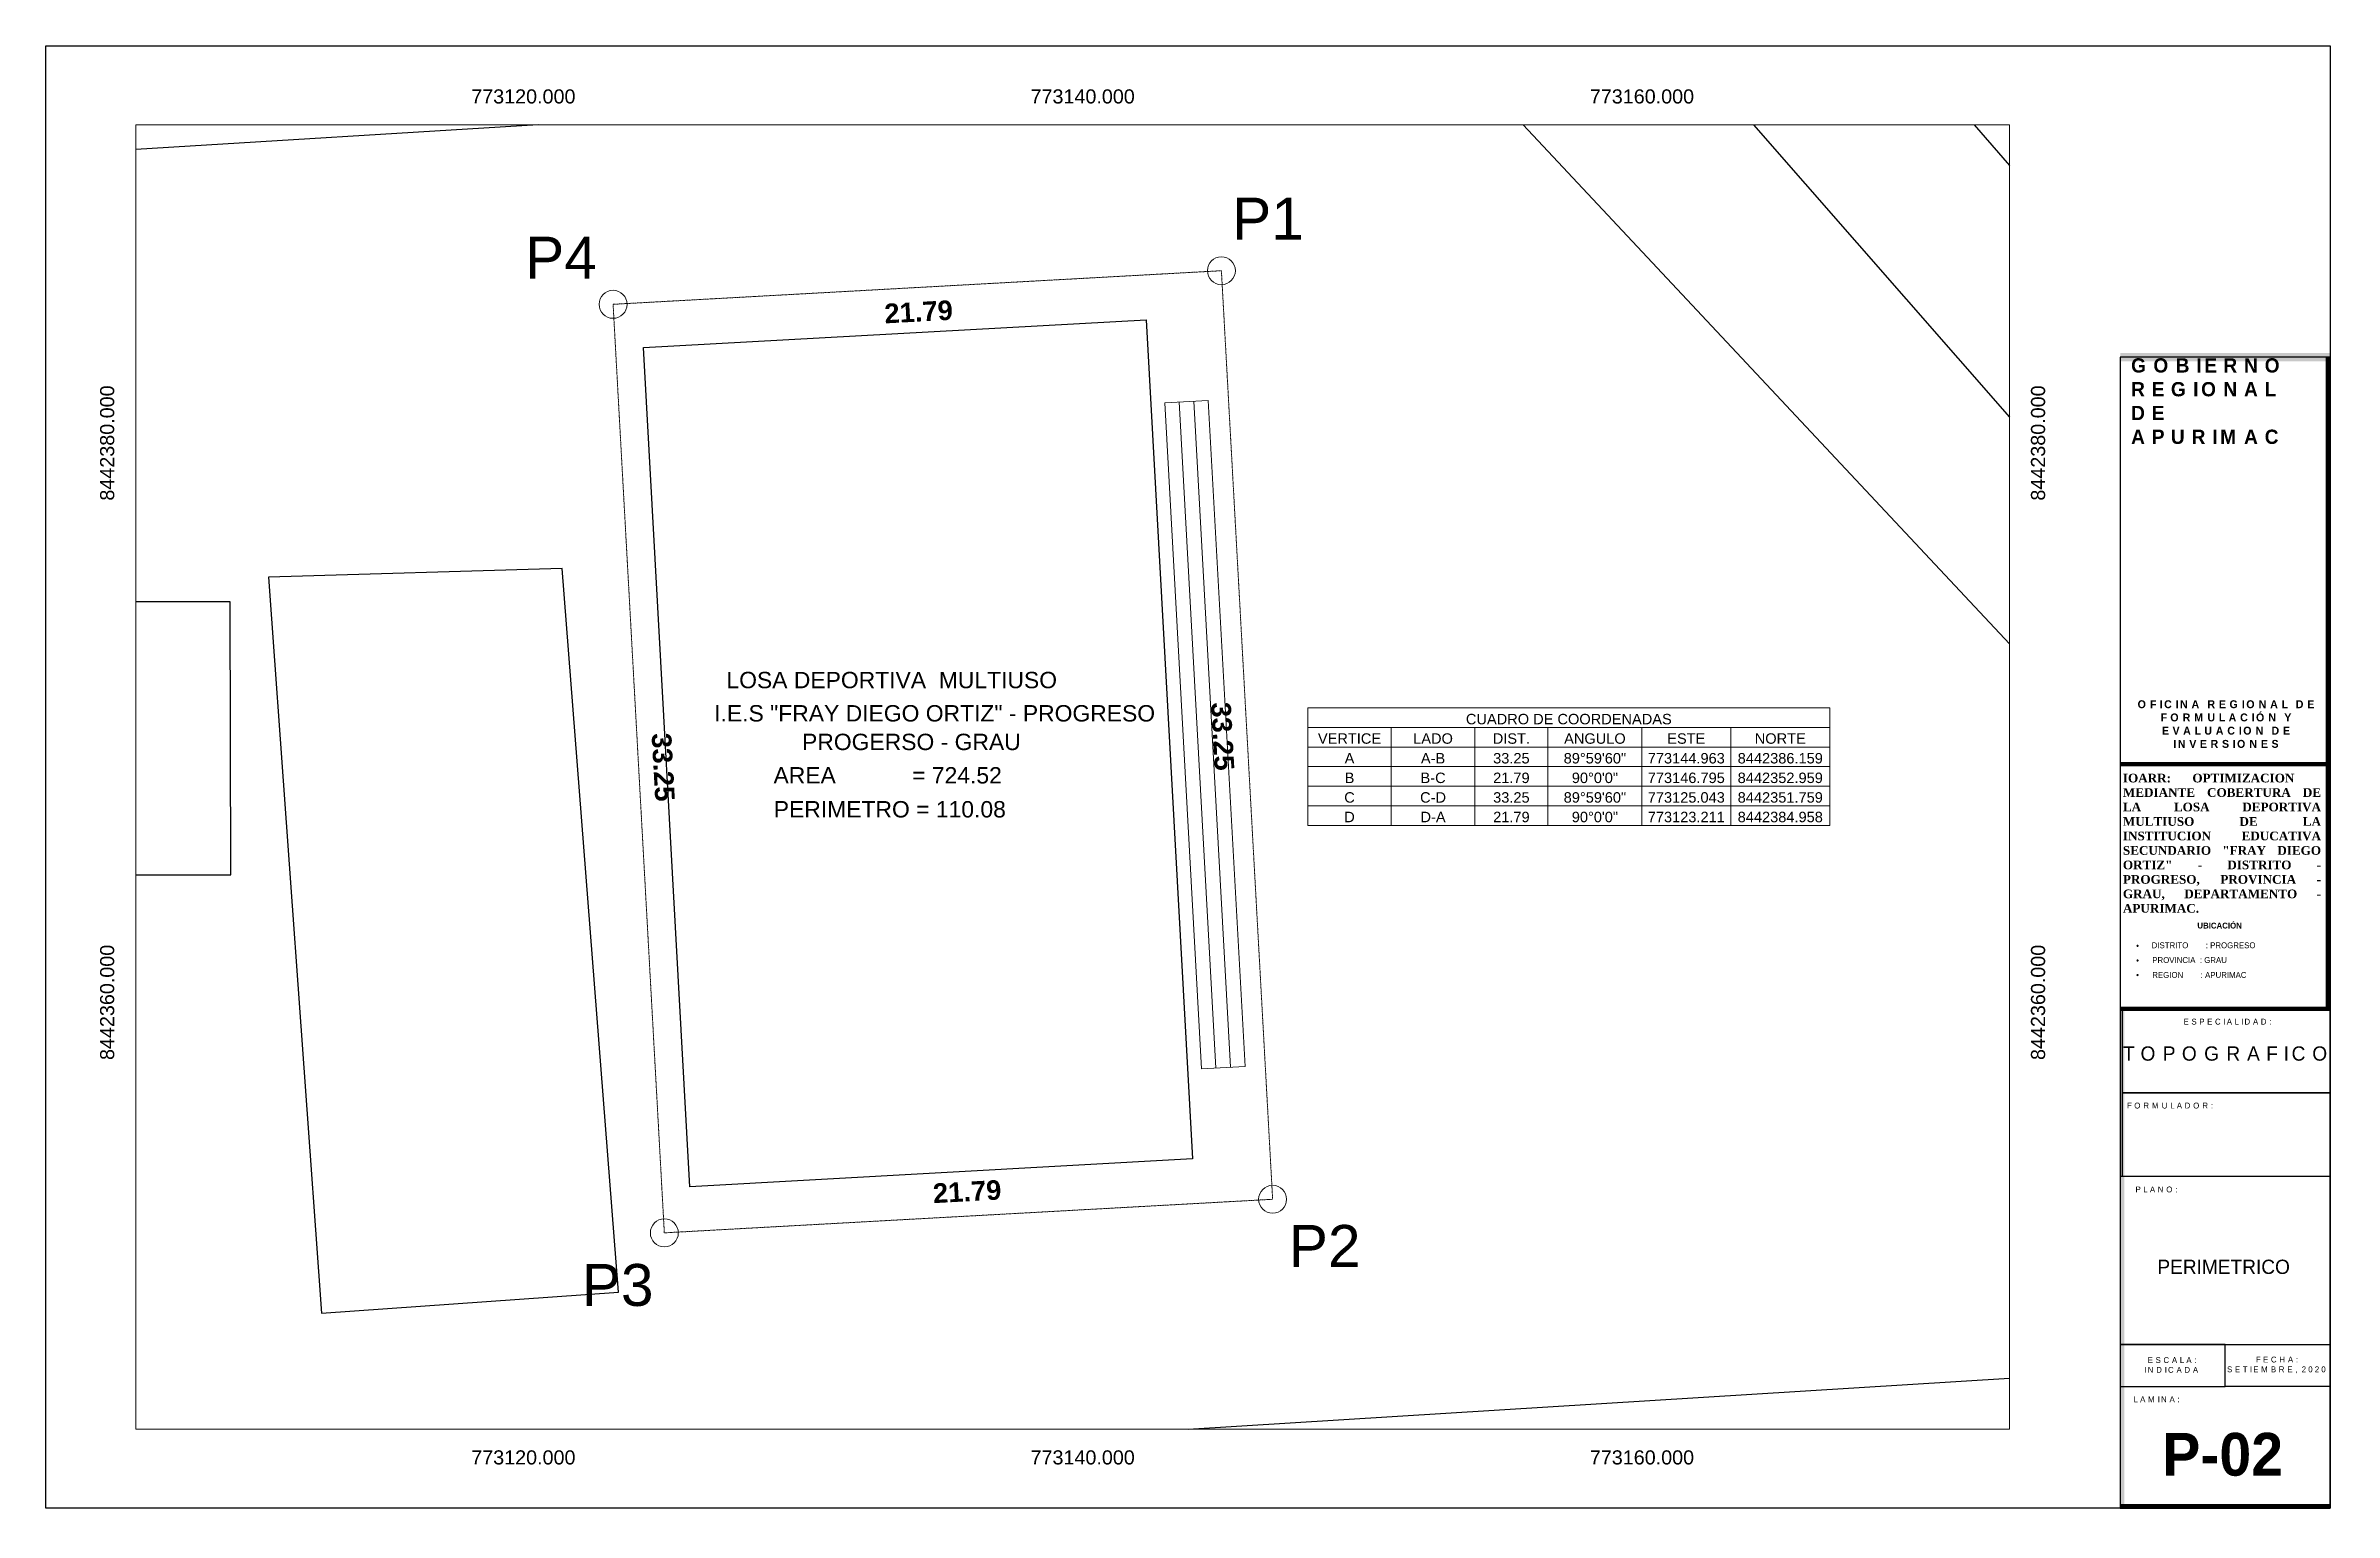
# Paper-space layout 'PERIMETRICO' of a CAD drawing. Header units: metres. Extents: x 0 to 409, y -1 to 261.
# The model-space entities are those that its viewports show. They can reach past a viewport. Long polylines and large blocks are cut down to what shows.
import ezdxf
from ezdxf.enums import TextEntityAlignment as Align

# ---------------------------------------------------------------- set-up
doc = ezdxf.new("R2010")
doc.units = ezdxf.units.M
doc.header["$PDMODE"] = 66
doc.linetypes.add('DASHDOT', pattern=[1, 0.5, -0.25, 0, -0.25])
for name, color, linetype, lineweight in [('COTAS', 40, 'Continuous', 5), ('CUADROS', 7, 'Continuous', 20), ('N.P.T', 61, 'DASHDOT', 9)]:
    doc.layers.add(name, color=color, linetype=linetype, lineweight=lineweight)
doc.layers.add('GRADERIA', color=7, linetype='Continuous', lineweight=15, true_color=0xc75757)
doc.layers.add('TEXTOS-CHICOS-03', color=3, linetype='Continuous')
doc.styles.add('ARIAL', font='arial.ttf', dxfattribs={"width": 1.1})
doc.styles.add('ARIAL N', font='')
doc.styles.add('CUADROS', font='arial.ttf')
doc.styles.add('GENERATED_STYLE_7', font='GOTHIC.TTF')
doc.styles.add('MtXpl_Century_Gothic', font='GOTHICB.TTF')
doc.styles.add('MtXpl_Symbol', font='symbol.ttf')
doc.styles.add('TEXTOS 1', font='swissel.ttf')
doc.styles.get('ARIAL N').set_extended_font_data('Arial', bold=True)
doc.dimstyles.new('GenDist', dxfattribs={"dimtxt": 0.7, "dimasz": 0.75, "dimexe": 0.18, "dimexo": 0.0625, "dimgap": 0.375, "dimtad": 2, "dimtoh": 1, "dimzin": 1, "dimdsep": 46, "dimtxsty": 'ARIAL N', "dimcen": 0.09, "dimse1": 1, "dimse2": 1, "dimsd1": 1, "dimsd2": 1, "dimadec": 0, "dimazin": 0, "dimtfac": 1, "dimtofl": 0, "dimtmove": 0, "dimatfit": 3, "dimfxl": 1, "dimtolj": 1, "dimtzin": 0, "dimarcsym": 0})

# ---------------------------------------------------------------- blocks, each defined once
blk = doc.blocks.new('ROTULO')
for points, const_width in [([(-5, 27.429), (0, 27.429)], 0.2), ([(-0.05, 11.894), (-0.05, 27.429)], 0.1), ([(-5, 17.732), (0, 17.732)], 0.1), ([(-5, 11.9), (0, 11.9)], 0.1), ([(-5, 0.049), (0, 0.049)], 0.1)]:
    blk.add_lwpolyline(points, dxfattribs=dict(const_width=const_width))
at = {"lineweight": 25}
blk.add_lwpolyline([(-5, 0), (0, 0), (0, 27.433), (-5, 27.433)], close=True, dxfattribs=at)
blk.add_lwpolyline([(-4.95, 0, 0.1, 0.1, 0), (-4.95, 11.924, 0.2, 0.2, 0)], format="xyseb")
for points in [[(0, 9.9), (-4.95, 9.9), (-4.95, 11.9), (0, 11.9)], [(0, 7.9), (-4.95, 7.9), (-4.95, 9.9), (0, 9.9)], [(-5, 3.9), (0, 3.9), (0, 7.9), (-5, 7.9)], [(-5, 2.9), (-2.5, 2.9), (-2.5, 3.9), (-5, 3.9)], [(0, 2.9), (-2.5, 2.9), (-2.5, 3.9), (0, 3.9)]]:
    blk.add_lwpolyline(points, close=True)
for s, style, p in [('UBICACIÓN', 'MtXpl_Century_Gothic', (-3.163, 13.813)), ('·  ', 'MtXpl_Symbol', (-4.622, 13.332)), ('DISTRITO        : PROGRESO', 'GENERATED_STYLE_7', (-4.252, 13.343)), ('PROVINCIA  : GRAU', 'GENERATED_STYLE_7', (-4.238, 12.991)), ('·  ', 'MtXpl_Symbol', (-4.622, 12.984)), ('·  ', 'MtXpl_Symbol', (-4.622, 12.636)), ('REGION        : APURIMAC', 'GENERATED_STYLE_7', (-4.238, 12.636))]:
    blk.add_text(s, height=0.14, dxfattribs=dict(style=style)).set_placement(p)
at = {"lineweight": 5, "ltscale": 50, "attachment_point": 5, "style": 'TEXTOS 1'}
for s, insert, char_height, width in [('\\pxqd;{\\fCentury Gothic|b1|i0|c0|p34;\\T1.5;GOBIERNO REGIONAL DE APURIMAC}', (-2.438, 26.382), 0.3402, 4.60699), ('\\pxqc;{\\fCentury Gothic|b1|i0|c0|p34;\\T1.5;OFICINA REGIONAL DE FORMULACIÓN Y EVALUACION DE INVERSIONES}', (-2.438, 18.685), 0.189, 4.62127), ('\\pxqj;{\\fTimes New Roman|b1|i0|c0|p18;IOARR:^IOPTIMIZACION MEDIANTE COBERTURA DE LA LOSA DEPORTIVA MULTIUSO DE LA INSTITUCION EDUCATIVA SECUNDARIO "FRAY DIEGO ORTIZ" - DISTRITO - PROGRESO, PROVINCIA - GRAU, DEPARTAMENTO - APURIMAC.}', (-2.583, 15.844), 0.207, 4.7094), ('\\pxqc;{\\fCentury Gothic|b0|i0|c0|p34;\\T1.5;ESPECIALIDAD:}', (-2.43, 11.592), 0.14, 2.19731), ('\\pxqc;{\\fCentury Gothic|b0|i0|c0|p34;\\T1.5;FORMULADOR:}', (-3.801, 9.592), 0.14, 2.02184), ('\\pxqc;{\\fCentury Gothic|b0|i0|c0|p34;\\T1.5;PLANO:}', (-4.122, 7.592), 0.14, 1.47449), ('\\pxqc;{\\fCentury Gothic|b0|i0|c0|p34;\\T1.5;ESCALA:\\PINDICADA}', (-3.753, 3.409), 0.14, 1.47449), ('\\pxqc;{\\fCentury Gothic|b0|i0|c0|p34;\\T1.5;FECHA:\\PSETIEMBRE, 2020}', (-1.253, 3.409), 0.14, 2.34785), ('\\pxqc;{\\fCentury Gothic|b0|i0|c0|p34;\\T1.5;LAMINA:}', (-4.122, 2.592), 0.14, 1.47449)]:
    blk.add_mtext(s, dxfattribs=dict(at, insert=insert, char_height=char_height, width=width))
blk = doc.blocks.new('*D116')
at = {"layer": 'Defpoints', "color": 0, "ltscale": 0.05, "transparency": 16777216}
for p in [(773144.963, 8442386.159), (773146.654, 8442352.951), (773146.795, 8442352.959)]:
    blk.add_point(p, dxfattribs=at)
at = {"layer": 'COTAS', "color": 0, "ltscale": 0.05, "transparency": 16777216, "insert": (773145.006, 8442369.511), "char_height": 0.7, "attachment_point": 5, "rotation": 273.15853, "style": 'ARIAL N'}
blk.add_mtext('\\A1;33.25', dxfattribs=at)
blk = doc.blocks.new('*D117')
at = {"layer": 'Defpoints', "color": 0, "ltscale": 0.05, "transparency": 16777216}
for p in [(773146.795, 8442352.959), (773125.035, 8442351.9), (773125.043, 8442351.759)]:
    blk.add_point(p, dxfattribs=at)
at = {"layer": 'COTAS', "color": 0, "ltscale": 0.05, "transparency": 16777216, "insert": (773135.871, 8442353.232), "char_height": 0.7, "attachment_point": 5, "rotation": 3.15853, "style": 'ARIAL N'}
blk.add_mtext('\\A1;21.79', dxfattribs=at)
blk = doc.blocks.new('*D118')
at = {"layer": 'Defpoints', "color": 0, "ltscale": 0.05, "transparency": 16777216}
for p in [(773123.211, 8442384.958), (773123.352, 8442384.966), (773125.043, 8442351.759)]:
    blk.add_point(p, dxfattribs=at)
at = {"layer": 'COTAS', "color": 0, "ltscale": 0.05, "transparency": 16777216, "insert": (773124.999, 8442368.407), "char_height": 0.7, "attachment_point": 5, "rotation": 273.15853, "style": 'ARIAL N'}
blk.add_mtext('\\A1;33.25', dxfattribs=at)
blk = doc.blocks.new('*D119')
at = {"layer": 'Defpoints', "color": 0, "ltscale": 0.05, "transparency": 16777216}
for p in [(773144.963, 8442386.159), (773144.971, 8442386.017), (773123.211, 8442384.958)]:
    blk.add_point(p, dxfattribs=at)
at = {"layer": 'COTAS', "color": 0, "ltscale": 0.05, "transparency": 16777216, "insert": (773134.135, 8442384.686), "char_height": 0.7, "attachment_point": 5, "rotation": 3.15853, "style": 'ARIAL N'}
blk.add_mtext('\\A1;21.79', dxfattribs=at)
blk = doc.blocks.new('CC-Cuerpo')
at = {"layer": 'CUADROS', "ltscale": 0.05}
for p, q in [((0, 0), (0, 3.75)), ((0, 3.75), (100, 3.75)), ((16, 0), (16, 3.75)), ((32, 0), (32, 3.75)), ((46, 0), (46, 3.75)), ((64, 0), (64, 3.75)), ((81, 0), (81, 3.75)), ((100, 0), (100, 3.75)), ((0, 0), (100, 0))]:
    blk.add_line(p, q, dxfattribs=at)
at = {"layer": 'CUADROS', "ltscale": 0.05, "style": 'CUADROS'}
for tag, p in [('V', (8, 0)), ('L', (24, 0)), ('D', (39, 0)), ('ANG', (55, 0)), ('X', (72.5, 0)), ('Y', (90.5, 0))]:
    blk.add_attdef(tag, text='', height=2, dxfattribs=at).set_placement(p, align=Align.BOTTOM_CENTER)

msp = doc.modelspace()

# ---------------------------------------------------------------- linework, layer by layer
at = {"flags": 128}
for points in [[(773151.952, 8442409.014), (773163.577, 8442400.844), (773213.765, 8442343.567)], [(773147.387, 8442406.332), (773161.301, 8442394.44), (773189.489, 8442362.27), (773208.135, 8442340.351)], [(773067.022, 8442339.982), (773176.643, 8442346.785), (773182.418, 8442362.931), (773153.864, 8442393.387), (773099.807, 8442390.114), (773066.253, 8442399.366), (773067.022, 8442339.982)], [(773124.299, 8442383.413), (773142.271, 8442384.405), (773143.927, 8442354.401), (773125.954, 8442353.409), (773124.299, 8442383.413)], [(773112.783, 8442348.883), (773123.404, 8442349.639), (773121.393, 8442375.514), (773110.883, 8442375.207), (773112.783, 8442348.883)], [(773084.637, 8442348.683), (773084.637, 8442364.599), (773109.543, 8442364.554), (773109.521, 8442374.325), (773073.935, 8442374.277), (773073.935, 8442348.825), (773084.637, 8442348.825)]]:
    msp.add_lwpolyline(points, dxfattribs=at)
at = {"layer": 'COTAS', "ltscale": 0.05}
for centre in [(773144.963, 8442386.159), (773123.211, 8442384.958)]:
    msp.add_circle(centre, 0.5, dxfattribs=at)
at = {"layer": 'COTAS'}
for centre in [(773146.795, 8442352.959), (773125.043, 8442351.759)]:
    msp.add_circle(centre, 0.5, dxfattribs=at)
at = {"layer": 'CUADROS', "ltscale": 0.05}
for p, q in [((773337.7, 8442320.853), (773337.7, 8442324.603)), ((773337.7, 8442324.603), (773387.7, 8442324.603)), ((773387.7, 8442320.853), (773387.7, 8442324.603)), ((773337.7, 8442322.728), (773387.7, 8442322.728)), ((773345.7, 8442320.853), (773345.7, 8442322.728)), ((773353.7, 8442320.853), (773353.7, 8442322.728)), ((773360.7, 8442320.853), (773360.7, 8442322.728)), ((773369.7, 8442320.853), (773369.7, 8442322.728)), ((773378.2, 8442320.853), (773378.2, 8442322.728)), ((773337.7, 8442320.853), (773387.7, 8442320.853))]:
    msp.add_line(p, q, dxfattribs=at)
at = {"layer": 'GRADERIA'}
for points in [[(773144.494, 8442381.523), (773142.936, 8442381.437)], [(773142.936, 8442381.437), (773144.25, 8442357.623)], [(773143.455, 8442381.466), (773144.769, 8442357.652)], [(773143.974, 8442381.495), (773145.288, 8442357.681)], [(773144.494, 8442381.523), (773145.808, 8442357.709)], [(773145.808, 8442357.709), (773144.25, 8442357.623)]]:
    msp.add_lwpolyline(points, dxfattribs=at)
at = {"layer": 'N.P.T'}
msp.add_lwpolyline([(773144.963, 8442386.159), (773146.795, 8442352.959), (773125.043, 8442351.759), (773123.211, 8442384.958)], close=True, dxfattribs=at)

# ---------------------------------------------------------------- block references
at = {"layer": 'CUADROS', "ltscale": 0.05, "xscale": 0.5, "yscale": 0.5, "zscale": 0.5}
for p, values in [((773337.7, 8442318.978), {'V': 'A', 'L': 'A-B', 'D': '33.25', 'ANG': '89°59\'60"', 'X': '773144.963', 'Y': '8442386.159'}), ((773337.7, 8442317.103), {'V': 'B', 'L': 'B-C', 'D': '21.79', 'ANG': '90°0\'0"', 'X': '773146.795', 'Y': '8442352.959'}), ((773337.7, 8442315.228), {'V': 'C', 'L': 'C-D', 'D': '33.25', 'ANG': '89°59\'60"', 'X': '773125.043', 'Y': '8442351.759'}), ((773337.7, 8442313.353), {'V': 'D', 'L': 'D-A', 'D': '21.79', 'ANG': '90°0\'0"', 'X': '773123.211', 'Y': '8442384.958'})]:
    msp.add_blockref('CC-Cuerpo', p, dxfattribs=at).add_auto_attribs(values)

# ---------------------------------------------------------------- texts
at = {"layer": 'CUADROS', "color": 5, "ltscale": 0.05, "style": 'CUADROS'}
for s, p in [('P1', (773146.63, 8442388.021)), ('P4', (773121.348, 8442386.626)), ('P2', (773148.657, 8442351.291)), ('P3', (773123.375, 8442349.896))]:
    msp.add_text(s, height=1.5, dxfattribs=at).set_placement(p, align=Align.MIDDLE_CENTER)
msp.add_text('CUADRO DE COORDENADAS', height=1, dxfattribs=at).set_placement((773362.7, 8442322.728), align=Align.BOTTOM_CENTER)
for s, p in [('VERTICE', (773341.7, 8442321.166)), ('LADO', (773349.7, 8442321.166)), ('DIST.', (773357.2, 8442321.166)), ('ANGULO', (773365.2, 8442321.166)), ('ESTE', (773373.95, 8442321.166)), ('NORTE', (773382.95, 8442321.166))]:
    msp.add_text(s, height=1, dxfattribs=at).set_placement(p, align=Align.CENTER)
at = {"layer": 'TEXTOS-CHICOS-03', "color": 70, "style": 'ARIAL'}
for s, p in [('LOSA DEPORTIVA  MULTIUSO ', (773127.264, 8442371.231)), (' I.E.S "FRAY DIEGO ORTIZ" - PROGRESO', (773126.599, 8442370.042)), ('PROGERSO - GRAU', (773129.968, 8442369.019)), ('AREA            = 724.52', (773128.948, 8442367.825)), ('PERIMETRO = 110.08', (773128.956, 8442366.611))]:
    msp.add_text(s, height=0.58578, dxfattribs=at).set_placement(p)

# ---------------------------------------------------------------- dimensions: what is measured, and where the dimension line sits
at = {"layer": 'COTAS', "color": 1, "ltscale": 0.05}
for p1, p2, picture, middle in [((773123.211, 8442384.958), (773144.963, 8442386.159), '*D119', (773134.135, 8442384.686)), ((773144.963, 8442386.159), (773146.795, 8442352.959), '*D116', (773145.006, 8442369.511)), ((773125.043, 8442351.759), (773123.211, 8442384.958), '*D118', (773124.999, 8442368.407)), ((773146.795, 8442352.959), (773125.043, 8442351.759), '*D117', (773135.871, 8442353.232))]:
    dim = msp.add_aligned_dim(p1=p1, p2=p2, distance=-0.141, dimstyle='GenDist', dxfattribs=at)
    dim.commit()
    dim.dimension.update_dxf_attribs({"geometry": picture, "text_midpoint": middle})

psp = doc.layouts.new('PERIMETRICO')

# ---------------------------------------------------------------- linework, layer by layer
at = {"ltscale": 0.05}
psp.add_lwpolyline([(0, 261.41), (408.41, 261.41), (408.41, 0.01), (0, 0.01)], close=True, dxfattribs=at)

# ---------------------------------------------------------------- block references
at = {"xscale": 7.499999999702782, "yscale": 7.499999999702782, "zscale": 7.499999999702782}
psp.add_blockref('ROTULO', (408.41, 0.01), dxfattribs=at)

# ---------------------------------------------------------------- texts
at = {"color": 18, "true_color": 0x000000, "char_height": 2.5254, "style": 'CUADROS'}
for s, insert, attachment_point in [('\\A1;{\\fArial|b0|i0;773120.000}', (85.39, 251.06), 8), ('\\A1;{\\fArial|b0|i0;773140.000}', (185.39, 251.06), 8), ('\\A1;{\\fArial|b0|i0;773160.000}', (285.39, 251.06), 8), ('\\A1;{\\fArial|b0|i0;773120.000}', (85.39, 10.32), 2), ('\\A1;{\\fArial|b0|i0;773140.000}', (185.39, 10.32), 2), ('\\A1;{\\fArial|b0|i0;773160.000}', (285.39, 10.32), 2)]:
    psp.add_mtext(s, dxfattribs=dict(at, insert=insert, attachment_point=attachment_point))
at = {"color": 18, "true_color": 0x000000, "char_height": 2.5254, "rotation": 90, "style": 'CUADROS'}
for s, insert, attachment_point in [('\\A1;{\\fArial|b0|i0;8442380.000}', (12.27, 190.4), 8), ('\\A1;{\\fArial|b0|i0;8442380.000}', (354.94, 190.4), 2), ('\\A1;{\\fArial|b0|i0;8442360.000}', (12.27, 90.4), 8), ('\\A1;{\\fArial|b0|i0;8442360.000}', (354.94, 90.4), 2)]:
    psp.add_mtext(s, dxfattribs=dict(at, insert=insert, attachment_point=attachment_point))
at = {"lineweight": 5, "ltscale": 50, "insert": (390.31, 81.24), "char_height": 2.5515, "attachment_point": 5, "style": 'TEXTOS 1'}
psp.add_mtext('\\pxqc;{\\fCentury Gothic|b0|i0|c0|p34;\\T1.5;TOPOGRAFICO}', dxfattribs=at)
at = {"lineweight": 5, "ltscale": 50, "attachment_point": 5, "style": 'TEXTOS 1'}
for s, insert, char_height, width in [('{\\fCentury Gothic|b0|i0|c0|p34;PERIMETRICO}', (389.39, 43.11), 2.5515, 33.1635), ('{\\fCentury Gothic|b1|i0|c0|p34;P-02}', (389.2, 9.56), 7.6545, 34.8039)]:
    psp.add_mtext(s, dxfattribs=dict(at, insert=insert, char_height=char_height, width=width))

# ---------------------------------------------------------------- viewports
at = {"layer": '0', "ltscale": 0.05, "view_target_point": (370776.427, 310629.57)}
psp.add_viewport(center=(183.6, 130.69), size=(335.05, 233.121), view_center_point=(402363.217, 8131738.487), view_height=46.6242, dxfattribs=at)
psp.add_viewport(center=(272.31, 132.55), size=(93.35, 21.0042), view_center_point=(402586.273, 8131689.408), view_height=11.25, status=3, dxfattribs=at)

doc.saveas('drawing.dxf')
